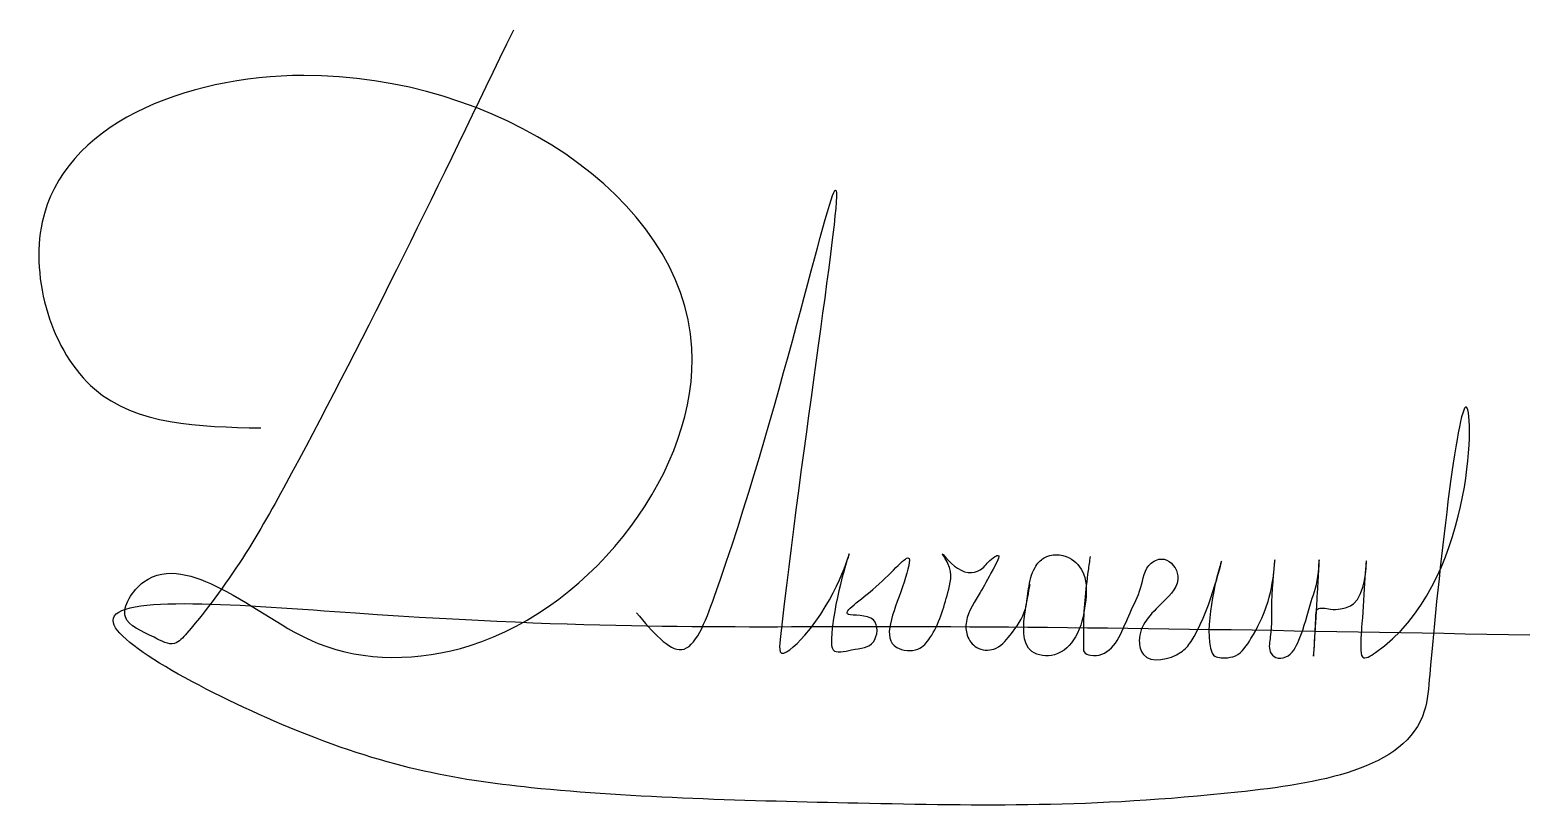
# Model space of a CAD drawing. Header units: millimetres. Extents: x 2389 to 3828, y 783 to 1529.
import ezdxf

# ---------------------------------------------------------------- set-up
doc = ezdxf.new("R2010")
doc.units = ezdxf.units.MM

msp = doc.modelspace()

# ---------------------------------------------------------------- linework, layer by layer
for points in [[(2852.4, 1529.3), (2639.7, 1104.2), (2539.2, 950.6), (2527.4, 940.8), (2507.7, 946.7), (2480.2, 966.4), (2497.9, 999.8), (2570.8, 993.9), (2665.3, 940.8), (2811, 938.8), (3023.7, 1224.2), (2651.3, 1485.7), (2400.4, 1344.8), (2450.6, 1184.9), (2610.2, 1147.5)], [(2970.6, 970.3), (3013.9, 934.9), (3045.4, 986.1), (3161.6, 1375.8), (3108.4, 944.7), (3108.4, 932.9), (3132, 948.6), (3174.6, 1026.8), (3157.6, 944.7), (3159.1, 934.6), (3176.9, 934.6), (3197.9, 942.4), (3197.9, 963.3), (3173.8, 968.7), (3200.2, 995.1), (3232, 1022.2), (3225.8, 995.1), (3220.4, 936.9), (3240.5, 935.4), (3252.1, 946.2), (3269.2, 989.6), (3269.2, 1017.5), (3263.8, 1026.8), (3278.5, 1012.9), (3302.5, 1012.9), (3312.6, 1023), (3317.3, 1025.3), (3312.6, 1012.1), (3300.2, 989.6), (3287, 961.7), (3287.8, 948.6), (3297.1, 936.9), (3313.4, 935.4), (3328.9, 948.6), (3343.6, 974.1), (3346.7, 993.5), (3352.9, 1013.7), (3361.5, 1023), (3385.5, 1023), (3399.5, 1007.5), (3401, 978.8), (3391.7, 947), (3371.6, 930), (3349.8, 933.1), (3343.6, 972.6), (3348.3, 997.4)], [(3405.7, 1024.2), (3403.8, 1010.7), (3399.3, 953.7), (3399.3, 937.5), (3399.9, 932.6), (3406.1, 929.5), (3416.9, 930.4), (3444, 970.2), (3454.2, 993.9), (3464.3, 1017.9), (3476.7, 1021.6), (3489.9, 1005.6), (3475.4, 980.3), (3452.9, 943.4), (3456.9, 930.1), (3492.7, 932.3), (3502.6, 942.7), (3531.7, 1019.8), (3520.3, 941.9), (3521.8, 934.5), (3523.3, 930.5), (3534.7, 927), (3545.1, 929), (3560, 945.4), (3582.4, 1013.3), (3582.9, 1019.8), (3580.1, 987.3), (3578.6, 947.1), (3578.6, 932.9), (3583.9, 927.2), (3593.4, 927.8), (3606.1, 944), (3617.8, 981), (3624.8, 1009.2), (3625.4, 1020.5), (3623.5, 988.6), (3622.6, 971.8), (3621.6, 955.4), (3620, 928.5), (3622.2, 965.2), (3623.8, 973.7), (3636.2, 973.7), (3646, 974), (3658.3, 978.8), (3670.7, 1019.6), (3666.2, 955.7), (3665.3, 937.3), (3667.2, 927.5), (3679.5, 932), (3766.7, 1167.5), (3731.5, 911), (3726.3, 875.9), (3547.4, 798.1), (3182.8, 787.5), (2869.6, 802.4), (2637.4, 860.2), (2468.4, 962.8), (2700.9, 970.1), (3201, 957.1), (3827.7, 949)]]:
    msp.add_spline(points, degree=3)

doc.saveas('drawing.dxf')
